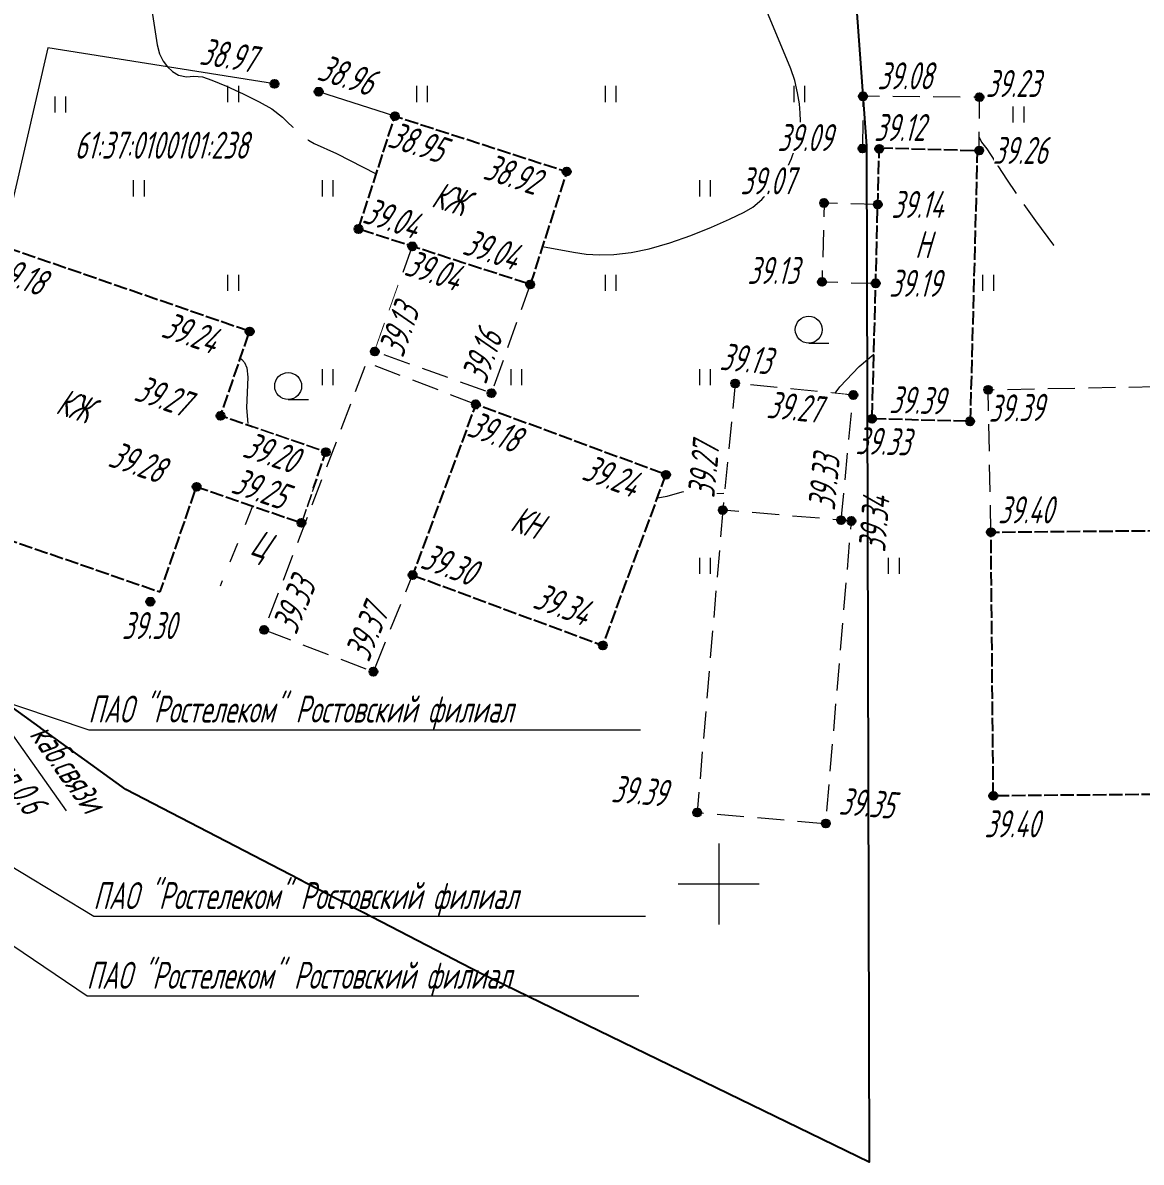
# Model space of a CAD drawing. Extents: x 2208637 to 2213412, y 575334 to 577367.
# Drawn here: x 2211124.19 to 2211165.67, y 576389.68 to 576431.94 of the extents above; entities that cross this region are included whole.
import ezdxf
from ezdxf.enums import TextEntityAlignment as Align

# ---------------------------------------------------------------- set-up
doc = ezdxf.new("R2010")
doc.units = 0
doc.header["$LTSCALE"] = 0.5
for name, pattern in [('2000_13', [1, 1, 0]), ('2000_14', [1, 1, 0]), ('2000_16', [1, 1, 0]), ('2000_189_2', [3, 1.5, -1.5]), ('2000_49_1_2', [3, 2, -1]), ('500_329_3', [6, 5, -1])]:
    doc.linetypes.add(name, pattern=pattern)
doc.layers.get('0').update_dxf_attribs({"lineweight": 25})
for name, color, linetype, lineweight in [('ИИ_ГОРИЗОНТАЛИ_ОСН', 32, 'Continuous', 15), ('ИИ_ГРАНИЦЫ_ЗЕМЛЕПОЛЬЗОВАТЕЛЕЙ', 7, 'Continuous', 25), ('ИИ_ДОРОГИ_АД', 7, 'Continuous', 25), ('ИИ_КАБЕЛЯ_СВЯЗИ', 212, 'Continuous', 25), ('ИИ_КООРДИНАТНАЯ_СЕТКА', 3, 'Continuous', 25), ('ИИ_ОГРАДЫ', 7, 'Continuous', 25), ('ИИ_ОТМЕТКИ', 7, 'Continuous', 25), ('ИИ_СООРУЖЕНИЯ', 7, 'Continuous', 25), ('ИИ_УГОДЬЯ', 7, 'Continuous', 25)]:
    doc.layers.add(name, color=color, linetype=linetype, lineweight=lineweight)
doc.styles.add('BM431', font='', dxfattribs={"height": 1})
doc.styles.add('D431', font='', dxfattribs={"height": 1})
doc.styles.add('GOST 2.304', font='cs_gost2304.shx', dxfattribs={"width": 0.8, "oblique": 15})
doc.styles.get('BM431').set_extended_font_data('bm431', italic=True)
doc.styles.get('D431').set_extended_font_data('D431', italic=True)
doc.linetypes.add('2000_475_1', pattern='A,3,[1,Topography.shx,S=0.5,R=90,X=0,Y=0],0', length=3)
doc.linetypes.add('2000_485_1', pattern='A,34.5,[1,Topography.shx,S=1.5,R=120,X=0.5,Y=-0.87],-0.01,[1,Topography.shx,S=1.5,R=0,X=-0.25,Y=0.43],0,[3,Topography.shx,S=1,R=0,X=0.5,Y=0],-0.01,[1,Topography.shx,S=1.5,R=60,X=0.5,Y=-0.87],-1,34.5', length=70.02)
doc.linetypes.add('500_132_1', pattern='A,4,[3,Topography.shx,S=2.5,R=0,X=0,Y=0],4,-2', length=10)

# ---------------------------------------------------------------- blocks, each defined once
blk = doc.blocks.new('500_12')
at = {"color": 0, "linetype": 'Continuous', "lineweight": -2, "flags": 128}
for points in [[(0, 3), (0, -3)], [(-3, 0), (3, 0)]]:
    blk.add_lwpolyline(points, dxfattribs=at)
at = {"color": 7, "linetype": 'Continuous', "lineweight": -2, "style": 'D431'}
blk.add_attdef('Вертикальная_подпись', (-0.5, 0.5), '', height=2, rotation=90, dxfattribs=at)
blk.add_attdef('Горизонтальная_подпись', (0.5, 0.5), '', height=2, dxfattribs=at)
blk = doc.blocks.new('500_401')
at = {"color": 0, "linetype": 'Continuous', "lineweight": -2}
for points in [[(-0.4, 0), (-0.4, 1.2)], [(0.4, 0), (0.4, 1.2)]]:
    blk.add_lwpolyline(points, dxfattribs=at)
blk = doc.blocks.new('500_379')
at = {"color": 0, "linetype": 'Continuous', "lineweight": -2}
blk.add_lwpolyline([(0, -1), (1.5, -1)], dxfattribs=at)
blk.add_circle((0, 0), 1, dxfattribs=at)
blk = doc.blocks.new('500_330_1')
at = {"linetype": 'Continuous', "lineweight": -2}
h = blk.add_hatch(color=0, dxfattribs=at)
h.dxf.hatch_style = 1
edge = h.paths.add_edge_path()
edge.add_arc((0, 0), 0.3, 0, 360)
at = {"color": 0, "linetype": 'Continuous', "lineweight": -2}
blk.add_circle((0, 0), 0.3, dxfattribs=at)
at = {"color": 0, "linetype": 'Continuous', "lineweight": -2, "style": 'GOST 2.304', "flags": 1}
for tag, p in [('Номер', (-1, -1)), ('Номер_рабочей_станции', (-1, -3.5))]:
    blk.add_attdef(tag, text='', height=2, dxfattribs=at).set_placement(p, align=Align.RIGHT)
at = {"color": 0, "linetype": 'Continuous', "lineweight": -2, "style": 'GOST 2.304'}
blk.add_attdef('Высота', (1, -1), '', height=2, dxfattribs=at)
at = {"color": 0, "linetype": 'Continuous', "lineweight": -2, "style": 'GOST 2.304', "flags": 1}
blk.add_attdef('Код', (0, -3.5), '', height=2, dxfattribs=at)
blk = doc.blocks.new('PEA252CF2BDFD40B2B235E65ED4A73D')
at = {"color": 0, "linetype": '2000_485_1', "lineweight": -2, "flags": 128}
blk.add_lwpolyline([(2211115.48, 576461.8), (2211152.78, 576464.61), (2211155.48, 576427.38), (2211155.58, 576389.68), (2211141.2, 576396.67), (2211128.01, 576403.51), (2211121.78, 576408), (2211117.75, 576412.62), (2211115.55, 576416.95), (2211114.94, 576423.12), (2211115.06, 576430), (2211115.74, 576437.89)], close=True, dxfattribs=at)
at = {"color": 0, "lineweight": -2, "flags": 1}
for tag in ['Адрес (местоположение) участка', 'Дата постановки на учет', 'Тип объекта', 'Статус записи о ЗУ по справочнику', 'Кадастровый номер, обозначение, учетный номер объекта', 'Кадастровый номер квартала', 'Вид разрешенного использования по классификатору', 'Площадь, кв.м', 'Категория земель', 'Вид использования по документу', 'Кадастровая стоимость']:
    blk.add_attdef(tag, (0, 0), '', height=0.2, dxfattribs=at)
blk = doc.blocks.new('*U64')
at = {"color": 0, "linetype": 'Continuous', "lineweight": -2, "style": 'BM431'}
for tag, p in [('Характеристика', (3, 1.5)), ('Глубина', (3, -3.5))]:
    blk.add_attdef(tag, p, '', height=2, dxfattribs=at)
at = {"color": 7, "linetype": 'Continuous', "lineweight": -2, "true_color": 0xffffff}
blk.add_wipeout([(0, 1.1), (0, -1.1), (1.6, -1.1), (1.6, 1.1)], dxfattribs=at)
at = {"color": 0, "linetype": 'Continuous', "lineweight": -2, "style": 'BM431'}
blk.add_attdef('Индекс_назначения', text='', height=2, dxfattribs=at).set_placement((0, 0), align=Align.MIDDLE_LEFT)

msp = doc.modelspace()

# ---------------------------------------------------------------- linework, layer by layer
at = {"layer": 'ИИ_ГОРИЗОНТАЛИ_ОСН', "elevation": 39, "flags": 128}
for points in [[(2211143.467, 576423.651), (2211144.609, 576423.435), (2211145.09, 576423.364), (2211145.575, 576423.332), (2211146.114, 576423.346), (2211146.754, 576423.417), (2211147.424, 576423.557), (2211148.182, 576423.781), (2211148.97, 576424.059), (2211149.73, 576424.36), (2211150.406, 576424.656), (2211150.939, 576424.915), (2211151.271, 576425.106), (2211151.601, 576425.39), (2211151.855, 576425.693), (2211152.193, 576426.173), (2211152.454, 576426.465), (2211152.572, 576426.643), (2211152.7, 576426.91), (2211152.816, 576427.228), (2211152.982, 576427.822), (2211153.019, 576428.036), (2211153.033, 576428.305), (2211153.025, 576428.589), (2211152.992, 576428.936), (2211152.926, 576429.341), (2211152.82, 576429.799), (2211152.669, 576430.231), (2211151.024, 576434.231)], [(2211128.928, 576432.731), (2211129.175, 576431.13), (2211129.256, 576430.796), (2211129.401, 576430.521), (2211129.561, 576430.306), (2211129.748, 576430.137), (2211129.971, 576430.003), (2211130.263, 576429.937), (2211130.532, 576429.964), (2211130.854, 576429.94), (2211131.207, 576429.818), (2211131.745, 576429.594), (2211132.364, 576429.313), (2211132.961, 576429.016), (2211133.432, 576428.747), (2211133.827, 576428.448), (2211134.397, 576427.887), (2211134.702, 576427.643), (2211135.002, 576427.463), (2211135.83, 576427.092), (2211137.3, 576426.34)]]:
    msp.add_lwpolyline(points, dxfattribs=at)
at = {"layer": 'ИИ_ГОРИЗОНТАЛИ_ОСН', "color": 32, "linetype": '500_329_3', "lineweight": 20, "elevation": 39.25, "flags": 128}
for points in [[(2211159.665, 576427.705), (2211159.665, 576427.705), (2211159.747, 576427.519), (2211159.944, 576427.267), (2211160.674, 576426.141), (2211161.163, 576425.42), (2211161.748, 576424.593), (2211162.412, 576423.7), (2211162.424, 576423.684)], [(2211159.472, 576427.211), (2211159.472, 576427.212)], [(2211154.317, 576418.204), (2211154.317, 576418.204), (2211154.493, 576418.435), (2211155.205, 576419.195), (2211155.753, 576419.657)], [(2211132.259, 576419.491), (2211132.32, 576419.449), (2211132.416, 576419.345), (2211132.503, 576419.142), (2211132.539, 576418.794), (2211132.489, 576417.657), (2211132.544, 576417.013)], [(2211147.73, 576414.328), (2211148.09, 576414.391), (2211148.648, 576414.543), (2211148.993, 576414.59), (2211149.336, 576414.58), (2211149.877, 576414.488), (2211150.213, 576414.503)], [(2211134.562, 576413.502), (2211134.696, 576413.486)]]:
    msp.add_lwpolyline(points, dxfattribs=at)
at = {"layer": 'ИИ_ДОРОГИ_АД', "color": 7, "linetype": '2000_189_2', "lineweight": 20, "flags": 128}
msp.add_lwpolyline([(2211132.715, 576414.018), (2211131.505, 576411.045)], dxfattribs=at)
at = {"layer": 'ИИ_КАБЕЛЯ_СВЯЗИ', "linetype": '500_132_1', "lineweight": 20, "elevation": -0.759, "flags": 128}
msp.add_lwpolyline([(2211125.812, 576402.713), (2211105.833, 576430.983), (2211091.9, 576444.591), (2211073.714, 576459.524), (2211062.324, 576470.285), (2211049.564, 576484.255), (2211020.496, 576522.676), (2211012.186, 576534.466), (2211008.356, 576543.026), (2211002.78, 576566.844), (2210997.807, 576584.706), (2210995.318, 576591.766), (2211003.898, 576599.476), (2211009.398, 576605.256), (2211011.388, 576605.076)], dxfattribs=at)
at = {"layer": 'ИИ_КАБЕЛЯ_СВЯЗИ', "lineweight": 20, "flags": 128}
for points in [[(2211122.775, 576407.01), (2211126.634, 576405.722), (2211147.103, 576405.722)], [(2211121.427, 576402.076), (2211126.819, 576398.802), (2211147.288, 576398.802)], [(2211119.405, 576400.693), (2211126.572, 576395.846), (2211147.041, 576395.846)]]:
    msp.add_lwpolyline(points, dxfattribs=at)
at = {"layer": 'ИИ_ОГРАДЫ', "linetype": '2000_475_1', "lineweight": 20, "flags": 128}
for points in [[(2211133.525, 576429.677), (2211125.122, 576431.013), (2211123.43, 576423.66)], [(2211137.992, 576428.482), (2211135.165, 576429.387)]]:
    msp.add_lwpolyline(points, dxfattribs=at)
at = {"layer": 'ИИ_СООРУЖЕНИЯ', "color": 7, "linetype": '2000_49_1_2', "lineweight": 20, "flags": 128}
for points in [[(2211159.348, 576427.214), (2211159.663, 576427.209), (2211159.67, 576429.183), (2211155.35, 576429.216), (2211155.335, 576427.28), (2211155.955, 576427.27)], [(2211155.9, 576425.205), (2211153.909, 576425.258), (2211153.832, 576422.332), (2211155.823, 576422.28)], [(2211143.01, 576422.237), (2211141.571, 576418.205), (2211137.244, 576419.749), (2211138.637, 576423.65)], [(2211140.991, 576417.79), (2211136.938, 576419.342), (2211133.141, 576409.425), (2211137.194, 576407.874), (2211138.648, 576411.459)], [(2211154.539, 576413.496), (2211154.993, 576418.137), (2211150.611, 576418.567), (2211150.151, 576413.868)], [(2211160.097, 576413.052), (2211159.994, 576418.332), (2211174.173, 576418.609), (2211174.471, 576403.411), (2211172.851, 576403.379)]]:
    msp.add_lwpolyline(points, dxfattribs=at)
at = {"layer": 'ИИ_СООРУЖЕНИЯ', "linetype": '2000_13', "flags": 128}
for points in [[(2211136.64, 576424.295), (2211137.992, 576428.482), (2211144.363, 576426.424), (2211143.01, 576422.237), (2211138.637, 576423.65)], [(2211120.097, 576414.003), (2211129.289, 576410.831), (2211130.637, 576414.735), (2211134.525, 576413.393), (2211135.43, 576416.017), (2211131.525, 576417.365), (2211132.605, 576420.494), (2211123.43, 576423.66)], [(2211160.185, 576403.267), (2211160.097, 576413.052), (2211172.807, 576413.167), (2211172.894, 576403.381)]]:
    msp.add_lwpolyline(points, close=True, dxfattribs=at)
at = {"layer": 'ИИ_СООРУЖЕНИЯ', "linetype": '2000_16', "flags": 128}
msp.add_lwpolyline([(2211155.956, 576427.304), (2211159.591, 576427.208), (2211159.325, 576417.159), (2211155.69, 576417.255), (2211155.823, 576422.28), (2211155.9, 576425.205), (2211155.955, 576427.27)], close=True, dxfattribs=at)
at = {"layer": 'ИИ_СООРУЖЕНИЯ', "linetype": '2000_14', "flags": 128}
msp.add_lwpolyline([(2211138.648, 576411.459), (2211145.702, 576408.849), (2211148.045, 576415.18), (2211140.991, 576417.79)], close=True, dxfattribs=at)
at = {"layer": 'ИИ_СООРУЖЕНИЯ', "color": 7, "linetype": '2000_49_1_2', "lineweight": 20, "flags": 128}
msp.add_lwpolyline([(2211150.151, 576413.868), (2211149.201, 576402.649), (2211153.973, 576402.245), (2211154.924, 576413.463), (2211154.539, 576413.496)], close=True, dxfattribs=at)

# ---------------------------------------------------------------- block references
at = {"layer": 'ИИ_КООРДИНАТНАЯ_СЕТКА', "color": 3, "lineweight": 20, "xscale": 0.5, "yscale": 0.5, "zscale": 0.5}
msp.add_blockref('500_12', (2211150, 576400), dxfattribs=at)
at = {"layer": 'ИИ_УГОДЬЯ', "lineweight": 20, "xscale": 0.5, "yscale": 0.5, "zscale": 0.5}
for name, p in [('500_401', (2211132, 576429)), ('500_401', (2211139, 576429)), ('500_401', (2211146, 576429)), ('500_401', (2211153, 576429)), ('500_401', (2211125.591, 576428.611)), ('500_401', (2211161.123, 576428.242)), ('500_401', (2211128.5, 576425.5)), ('500_401', (2211135.5, 576425.5)), ('500_401', (2211149.5, 576425.5)), ('500_401', (2211132, 576422)), ('500_401', (2211146, 576422)), ('500_401', (2211160, 576422)), ('500_379', (2211153.34, 576420.56)), ('500_379', (2211134.032, 576418.467)), ('500_401', (2211135.5, 576418.5)), ('500_401', (2211142.5, 576418.5)), ('500_401', (2211149.5, 576418.5)), ('500_401', (2211149.5, 576411.5)), ('500_401', (2211156.5, 576411.5))]:
    msp.add_blockref(name, p, dxfattribs=at)

# ---------------------------------------------------------------- wipeouts: each hides what was drawn before it
at = {"lineweight": 0}
for points in [[(2211159.953, 576429.122), (2211162.761, 576429.122), (2211162.761, 576430.339), (2211159.953, 576430.339)], [(2211127.915, 576409.016), (2211130.723, 576409.016), (2211130.723, 576410.156), (2211127.915, 576410.156)], [(2211146.037, 576402.967), (2211148.835, 576402.73), (2211148.932, 576403.866), (2211146.134, 576404.103)], [(2211159.904, 576401.661), (2211162.771, 576401.661), (2211162.771, 576402.801), (2211159.904, 576402.801)]]:
    msp.add_wipeout(points, dxfattribs=at).dxf.layer = 'ИИ_ОТМЕТКИ'

# ---------------------------------------------------------------- next in the draw order: block references
at = {"layer": 'ИИ_ОТМЕТКИ'}
ref = msp.add_blockref('500_330_1', (2211159.67, 576429.183, 39.23), dxfattribs=dict(at, xscale=0.5, yscale=0.5, zscale=0.5))
ref.add_attrib('Высота', '39.23', (2211159.903, 576429.192), dxfattribs={"layer": '0', "color": 0, "linetype": 'Continuous', "lineweight": -2, "height": 1, "style": 'GOST 2.304', "oblique": 15, "width": 0.8})
ref = msp.add_blockref('500_330_1', (2211128.92, 576410.47, 39.3), dxfattribs=dict(at, xscale=0.5, yscale=0.5, zscale=0.5))
ref.add_attrib('Высота', '39.30', (2211127.865, 576409.086), dxfattribs={"layer": '0', "color": 0, "linetype": 'Continuous', "lineweight": -2, "height": 1, "style": 'GOST 2.304', "oblique": 15, "width": 0.8})
ref = msp.add_blockref('500_330_1', (2211149.201, 576402.649, 39.395), dxfattribs=dict(at, xscale=0.5, yscale=0.5, zscale=0.5, rotation=355.1584871221031))
ref.add_attrib('Высота', '39.39', (2211145.993, 576403.041), dxfattribs={"layer": '0', "color": 0, "linetype": 'Continuous', "lineweight": -2, "height": 1, "rotation": 355.1585, "style": 'GOST 2.304', "oblique": 15, "width": 0.8})
ref = msp.add_blockref('500_330_1', (2211160.185, 576403.267, 39.405), dxfattribs=dict(at, xscale=0.5, yscale=0.5, zscale=0.5))
ref.add_attrib('Высота', '39.40', (2211159.854, 576401.731), dxfattribs={"layer": '0', "color": 0, "linetype": 'Continuous', "lineweight": -2, "height": 1, "style": 'GOST 2.304', "oblique": 15, "width": 0.8})

# ---------------------------------------------------------------- next in the draw order: wipeouts: each hides what was drawn before it
at = {"lineweight": 0}
for points, layer in [([(2211126.163, 576426.832), (2211134.751, 576426.832), (2211134.751, 576428.049), (2211126.163, 576428.049)], 'ИИ_ГРАНИЦЫ_ЗЕМЛЕПОЛЬЗОВАТЕЛЕЙ'), ([(2211132.601, 576412.159), (2211133.403, 576411.883), (2211133.775, 576412.96), (2211132.973, 576413.237)], 'ИИ_ДОРОГИ_АД'), ([(2211126.669, 576405.917), (2211146.997, 576405.917), (2211146.997, 576407.083), (2211126.669, 576407.083)], 'ИИ_КАБЕЛЯ_СВЯЗИ'), ([(2211126.854, 576398.997), (2211147.182, 576398.997), (2211147.182, 576400.163), (2211126.854, 576400.163)], 'ИИ_КАБЕЛЯ_СВЯЗИ'), ([(2211126.608, 576396.041), (2211146.935, 576396.041), (2211146.935, 576397.207), (2211126.608, 576397.207)], 'ИИ_КАБЕЛЯ_СВЯЗИ'), ([(2211130.749, 576430.33), (2211133.542, 576429.886), (2211133.721, 576431.012), (2211130.928, 576431.456)], 'ИИ_ОТМЕТКИ'), ([(2211135.089, 576429.766), (2211137.687, 576428.935), (2211138.052, 576430.075), (2211135.454, 576430.907)], 'ИИ_ОТМЕТКИ'), ([(2211155.937, 576429.407), (2211158.745, 576429.407), (2211158.745, 576430.547), (2211155.937, 576430.547)], 'ИИ_ОТМЕТКИ'), ([(2211155.814, 576427.49), (2211158.466, 576427.49), (2211158.466, 576428.707), (2211155.814, 576428.707)], 'ИИ_ОТМЕТКИ'), ([(2211137.704, 576427.277), (2211140.376, 576426.414), (2211140.726, 576427.499), (2211138.054, 576428.362)], 'ИИ_ОТМЕТКИ'), ([(2211152.228, 576427.116), (2211155.036, 576427.116), (2211155.036, 576428.256), (2211152.228, 576428.256)], 'ИИ_ОТМЕТКИ'), ([(2211160.213, 576426.639), (2211162.941, 576426.639), (2211162.941, 576427.857), (2211160.213, 576427.857)], 'ИИ_ОТМЕТКИ'), ([(2211150.855, 576425.512), (2211153.683, 576425.512), (2211153.683, 576426.652), (2211150.855, 576426.652)], 'ИИ_ОТМЕТКИ'), ([(2211156.45, 576424.635), (2211158.937, 576424.635), (2211158.937, 576425.775), (2211156.45, 576425.775)], 'ИИ_ОТМЕТКИ'), ([(2211123.028, 576422.341), (2211125.512, 576421.483), (2211125.884, 576422.561), (2211123.4, 576423.418)], 'ИИ_ОТМЕТКИ'), ([(2211151.117, 576422.187), (2211153.745, 576422.187), (2211153.745, 576423.327), (2211151.117, 576423.327)], 'ИИ_ОТМЕТКИ'), ([(2211156.373, 576421.71), (2211159.001, 576421.71), (2211159.001, 576422.85), (2211156.373, 576422.85)], 'ИИ_ОТМЕТКИ'), ([(2211138.37, 576419.512), (2211139.254, 576421.987), (2211138.18, 576422.37), (2211137.297, 576419.895)], 'ИИ_ОТМЕТКИ'), ([(2211129.308, 576420.226), (2211131.829, 576419.356), (2211132.227, 576420.507), (2211129.706, 576421.377)], 'ИИ_ОТМЕТКИ'), ([(2211141.447, 576418.524), (2211142.304, 576420.924), (2211141.175, 576421.327), (2211140.319, 576418.927)], 'ИИ_ОТМЕТКИ'), ([(2211150.06, 576419.001), (2211152.675, 576418.745), (2211152.786, 576419.879), (2211150.171, 576420.135)], 'ИИ_ОТМЕТКИ'), ([(2211128.297, 576417.876), (2211130.97, 576416.954), (2211131.368, 576418.104), (2211128.694, 576419.027)], 'ИИ_ОТМЕТКИ'), ([(2211156.369, 576417.398), (2211159.176, 576417.324), (2211159.207, 576418.463), (2211156.4, 576418.538)], 'ИИ_ОТМЕТКИ'), ([(2211160.069, 576417.073), (2211162.876, 576417.128), (2211162.854, 576418.268), (2211160.046, 576418.213)], 'ИИ_ОТМЕТКИ'), ([(2211140.638, 576416.558), (2211143.102, 576415.646), (2211143.498, 576416.716), (2211141.033, 576417.628)], 'ИИ_ОТМЕТКИ'), ([(2211149.911, 576414.34), (2211150.187, 576417.154), (2211148.975, 576417.273), (2211148.7, 576414.459)], 'ИИ_ОТМЕТКИ'), ([(2211155.116, 576415.873), (2211157.923, 576415.798), (2211157.953, 576416.938), (2211155.146, 576417.012)], 'ИИ_ОТМЕТКИ'), ([(2211154.38, 576413.87), (2211154.653, 576416.665), (2211153.519, 576416.776), (2211153.245, 576413.981)], 'ИИ_ОТМЕТКИ'), ([(2211127.335, 576415.429), (2211129.989, 576414.512), (2211130.386, 576415.663), (2211127.732, 576416.579)], 'ИИ_ОТМЕТКИ'), ([(2211144.898, 576414.94), (2211147.4, 576414.015), (2211147.822, 576415.157), (2211145.321, 576416.082)], 'ИИ_ОТМЕТКИ'), ([(2211131.897, 576414.446), (2211134.551, 576413.53), (2211134.948, 576414.681), (2211132.294, 576415.597)], 'ИИ_ОТМЕТКИ'), ([(2211156.247, 576412.33), (2211156.472, 576414.987), (2211155.336, 576415.084), (2211155.111, 576412.426)], 'ИИ_ОТМЕТКИ'), ([(2211160.412, 576413.308), (2211163.28, 576413.308), (2211163.28, 576414.448), (2211160.412, 576414.448)], 'ИИ_ОТМЕТКИ'), ([(2211138.917, 576411.654), (2211141.55, 576410.68), (2211141.946, 576411.749), (2211139.313, 576412.723)], 'ИИ_ОТМЕТКИ'), ([(2211137.105, 576408.214), (2211138.168, 576410.834), (2211137.112, 576411.263), (2211136.049, 576408.642)], 'ИИ_ОТМЕТКИ'), ([(2211143.081, 576410.179), (2211145.583, 576409.253), (2211145.978, 576410.323), (2211143.477, 576411.248)], 'ИИ_ОТМЕТКИ'), ([(2211121.928, 576408.227), (2211124.676, 576408.227), (2211124.676, 576409.425), (2211121.928, 576409.425)], 'ИИ_ОТМЕТКИ'), ([(2211154.48, 576402.509), (2211157.278, 576402.272), (2211157.374, 576403.408), (2211154.576, 576403.645)], 'ИИ_ОТМЕТКИ'), ([(2211139.329, 576425.054), (2211140.935, 576424.535), (2211141.285, 576425.62), (2211139.679, 576426.139)], 'ИИ_СООРУЖЕНИЯ'), ([(2211157.326, 576423.154), (2211158.173, 576423.132), (2211158.203, 576424.271), (2211157.356, 576424.294)], 'ИИ_СООРУЖЕНИЯ'), ([(2211125.399, 576417.39), (2211126.994, 576416.839), (2211127.366, 576417.917), (2211125.771, 576418.467)], 'ИИ_СООРУЖЕНИЯ'), ([(2211142.249, 576413.051), (2211143.682, 576412.521), (2211144.077, 576413.59), (2211142.644, 576414.12)], 'ИИ_СООРУЖЕНИЯ'), ([(2211165.655, 576407.483), (2211167.343, 576407.498), (2211167.332, 576408.638), (2211165.645, 576408.623)], 'ИИ_СООРУЖЕНИЯ')]:
    msp.add_wipeout(points, dxfattribs=at).dxf.layer = layer

# ---------------------------------------------------------------- next in the draw order: block references
at = {"layer": 'ИИ_ОТМЕТКИ'}
ref = msp.add_blockref('500_330_1', (2211133.525, 576429.677, 38.973), dxfattribs=dict(at, xscale=0.5, yscale=0.5, zscale=0.5, rotation=350.9629701134791))
ref.add_attrib('Высота', '38.97', (2211130.71, 576430.407), dxfattribs={"layer": '0', "color": 0, "linetype": 'Continuous', "lineweight": -2, "height": 1, "rotation": 350.963, "style": 'GOST 2.304', "oblique": 15, "width": 0.8})
ref = msp.add_blockref('500_330_1', (2211135.165, 576429.387, 38.963), dxfattribs=dict(at, xscale=0.4999999999999999, yscale=0.4999999999999999, zscale=0.4999999999999999, rotation=342.2570983090786))
ref.add_attrib('Высота', '38.96', (2211135.063, 576429.848), dxfattribs={"layer": '0', "color": 0, "linetype": 'Continuous', "lineweight": -2, "height": 1, "rotation": 342.2571, "style": 'GOST 2.304', "oblique": 15, "width": 0.8})
ref = msp.add_blockref('500_330_1', (2211155.35, 576429.216, 39.083), dxfattribs=dict(at, xscale=0.5, yscale=0.5, zscale=0.5))
ref.add_attrib('Высота', '39.08', (2211155.887, 576429.477), dxfattribs={"layer": '0', "color": 0, "linetype": 'Continuous', "lineweight": -2, "height": 1, "style": 'GOST 2.304', "oblique": 15, "width": 0.8})
ref = msp.add_blockref('500_330_1', (2211137.992, 576428.482, 38.953), dxfattribs=dict(at, xscale=0.4999999999999998, yscale=0.4999999999999998, zscale=0.4999999999999998, rotation=342.0963098624707))
ref.add_attrib('Высота', '38.95', (2211137.678, 576427.359), dxfattribs={"layer": '0', "color": 0, "linetype": 'Continuous', "lineweight": -2, "height": 1, "rotation": 342.0963, "style": 'GOST 2.304', "oblique": 15, "width": 0.8})
ref = msp.add_blockref('500_330_1', (2211155.955, 576427.27, 39.118), dxfattribs=dict(at, xscale=0.5, yscale=0.5, zscale=0.5))
ref.add_attrib('Высота', '39.12', (2211155.764, 576427.56), dxfattribs={"layer": '0', "color": 0, "linetype": 'Continuous', "lineweight": -2, "height": 1, "style": 'GOST 2.304', "oblique": 15, "width": 0.8})
ref = msp.add_blockref('500_330_1', (2211155.335, 576427.28, 39.094), dxfattribs=dict(at, xscale=0.5, yscale=0.5, zscale=0.5))
ref.add_attrib('Высота', '39.09', (2211152.178, 576427.186), dxfattribs={"layer": '0', "color": 0, "linetype": 'Continuous', "lineweight": -2, "height": 1, "style": 'GOST 2.304', "oblique": 15, "width": 0.8})
ref = msp.add_blockref('500_330_1', (2211159.663, 576427.209, 39.257), dxfattribs=dict(at, xscale=0.5, yscale=0.5, zscale=0.5))
ref.add_attrib('Высота', '39.26', (2211160.163, 576426.709, -26.171), dxfattribs={"layer": '0', "color": 0, "linetype": 'Continuous', "lineweight": -2, "height": 1, "style": 'GOST 2.304', "oblique": 15, "width": 0.8})
ref = msp.add_blockref('500_330_1', (2211153.909, 576425.258, 39.069), dxfattribs=dict(at, xscale=0.5, yscale=0.5, zscale=0.5))
ref.add_attrib('Высота', '39.07', (2211150.805, 576425.582), dxfattribs={"layer": '0', "color": 0, "linetype": 'Continuous', "lineweight": -2, "height": 1, "style": 'GOST 2.304', "oblique": 15, "width": 0.8})
ref = msp.add_blockref('500_330_1', (2211155.9, 576425.205, 39.144), dxfattribs=dict(at, xscale=0.5, yscale=0.5, zscale=0.5))
ref.add_attrib('Высота', '39.14', (2211156.4, 576424.705, -26.096), dxfattribs={"layer": '0', "color": 0, "linetype": 'Continuous', "lineweight": -2, "height": 1, "style": 'GOST 2.304', "oblique": 15, "width": 0.8})
ref = msp.add_blockref('500_330_1', (2211123.43, 576423.66, 39.177), dxfattribs=dict(at, xscale=0.5, yscale=0.5, zscale=0.5, rotation=340.9581735398939))
ref.add_attrib('Высота', '39.18', (2211123.003, 576422.423), dxfattribs={"layer": '0', "color": 0, "linetype": 'Continuous', "lineweight": -2, "height": 1, "rotation": 340.9582, "style": 'GOST 2.304', "oblique": 15, "width": 0.8})
ref = msp.add_blockref('500_330_1', (2211153.832, 576422.332, 39.134), dxfattribs=dict(at, xscale=0.5, yscale=0.5, zscale=0.5))
ref.add_attrib('Высота', '39.13', (2211151.067, 576422.257), dxfattribs={"layer": '0', "color": 0, "linetype": 'Continuous', "lineweight": -2, "height": 1, "style": 'GOST 2.304', "oblique": 15, "width": 0.8})
ref = msp.add_blockref('500_330_1', (2211155.823, 576422.28, 39.189), dxfattribs=dict(at, xscale=0.5, yscale=0.5, zscale=0.5))
ref.add_attrib('Высота', '39.19', (2211156.323, 576421.78, -26.126), dxfattribs={"layer": '0', "color": 0, "linetype": 'Continuous', "lineweight": -2, "height": 1, "style": 'GOST 2.304', "oblique": 15, "width": 0.8})
ref = msp.add_blockref('500_330_1', (2211132.605, 576420.494, 39.242), dxfattribs=dict(at, xscale=0.5, yscale=0.5, zscale=0.5, rotation=340.9581735398939))
ref.add_attrib('Высота', '39.24', (2211129.284, 576420.309), dxfattribs={"layer": '0', "color": 0, "linetype": 'Continuous', "lineweight": -2, "height": 1, "rotation": 340.9582, "style": 'GOST 2.304', "oblique": 15, "width": 0.8})
ref = msp.add_blockref('500_330_1', (2211141.571, 576418.205, 39.164), dxfattribs=dict(at, xscale=0.5, yscale=0.5, zscale=0.5, rotation=70.35920446570987))
ref.add_attrib('Высота', '39.16', (2211141.364, 576418.501), dxfattribs={"layer": '0', "color": 0, "linetype": 'Continuous', "lineweight": -2, "height": 1, "rotation": 70.3592, "style": 'GOST 2.304', "oblique": 15, "width": 0.8})
ref = msp.add_blockref('500_330_1', (2211131.525, 576417.365, 39.266), dxfattribs=dict(at, xscale=0.5, yscale=0.5, zscale=0.5, rotation=340.9581735398939))
ref.add_attrib('Высота', '39.27', (2211128.273, 576417.959), dxfattribs={"layer": '0', "color": 0, "linetype": 'Continuous', "lineweight": -2, "height": 1, "rotation": 340.9582, "style": 'GOST 2.304', "oblique": 15, "width": 0.8})
ref = msp.add_blockref('500_330_1', (2211159.325, 576417.159, 39.387), dxfattribs=dict(at, xscale=0.5, yscale=0.5, zscale=0.5, rotation=358.4842381598414))
ref.add_attrib('Высота', '39.39', (2211156.321, 576417.469), dxfattribs={"layer": '0', "color": 0, "linetype": 'Continuous', "lineweight": -2, "height": 1, "rotation": 358.4842, "style": 'GOST 2.304', "oblique": 15, "width": 0.8})
ref = msp.add_blockref('500_330_1', (2211159.994, 576418.332, 39.393), dxfattribs=dict(at, xscale=0.4999999999999998, yscale=0.4999999999999998, zscale=0.4999999999999998, rotation=1.121652067024587))
ref.add_attrib('Высота', '39.39', (2211160.017, 576417.142), dxfattribs={"layer": '0', "color": 0, "linetype": 'Continuous', "lineweight": -2, "height": 1, "rotation": 1.1217, "style": 'GOST 2.304', "oblique": 15, "width": 0.8})
ref = msp.add_blockref('500_330_1', (2211140.991, 576417.79, 39.177), dxfattribs=dict(at, xscale=0.5, yscale=0.5, zscale=0.5, rotation=339.695257311976))
ref.add_attrib('Высота', '39.18', (2211140.615, 576416.641), dxfattribs={"layer": '0', "color": 0, "linetype": 'Continuous', "lineweight": -2, "height": 1, "rotation": 339.6953, "style": 'GOST 2.304', "oblique": 15, "width": 0.8})
ref = msp.add_blockref('500_330_1', (2211155.69, 576417.255, 39.333), dxfattribs=dict(at, xscale=0.5, yscale=0.5, zscale=0.5, rotation=358.4842381598414))
ref.add_attrib('Высота', '39.33', (2211155.068, 576415.944), dxfattribs={"layer": '0', "color": 0, "linetype": 'Continuous', "lineweight": -2, "height": 1, "rotation": 358.4842, "style": 'GOST 2.304', "oblique": 15, "width": 0.8})
ref = msp.add_blockref('500_330_1', (2211150.151, 576413.868, 39.268), dxfattribs=dict(at, xscale=0.4999999999999999, yscale=0.4999999999999999, zscale=0.4999999999999999, rotation=84.40723325115285))
ref.add_attrib('Высота', '39.27', (2211149.837, 576414.297), dxfattribs={"layer": '0', "color": 0, "linetype": 'Continuous', "lineweight": -2, "height": 1, "rotation": 84.4072, "style": 'GOST 2.304', "oblique": 15, "width": 0.8})
ref = msp.add_blockref('500_330_1', (2211130.637, 576414.735, 39.278), dxfattribs=dict(at, xscale=0.5, yscale=0.5, zscale=0.5, rotation=340.9581735398939))
ref.add_attrib('Высота', '39.28', (2211127.31, 576415.511), dxfattribs={"layer": '0', "color": 0, "linetype": 'Continuous', "lineweight": -2, "height": 1, "rotation": 340.9582, "style": 'GOST 2.304', "oblique": 15, "width": 0.8})
ref = msp.add_blockref('500_330_1', (2211148.045, 576415.18, 39.235), dxfattribs=dict(at, xscale=0.5, yscale=0.5, zscale=0.5, rotation=339.695257311976))
ref.add_attrib('Высота', '39.24', (2211144.876, 576415.023), dxfattribs={"layer": '0', "color": 0, "linetype": 'Continuous', "lineweight": -2, "height": 1, "rotation": 339.6953, "style": 'GOST 2.304', "oblique": 15, "width": 0.8})
ref = msp.add_blockref('500_330_1', (2211154.539, 576413.496, 39.33), dxfattribs=dict(at, xscale=0.5, yscale=0.5, zscale=0.5, rotation=84.40723324412662))
ref.add_attrib('Высота', '39.33', (2211154.305, 576413.827), dxfattribs={"layer": '0', "color": 0, "linetype": 'Continuous', "lineweight": -2, "height": 1, "rotation": 84.4072, "style": 'GOST 2.304', "oblique": 15, "width": 0.8})
ref = msp.add_blockref('500_330_1', (2211154.924, 576413.463, 39.335), dxfattribs=dict(at, xscale=0.5, yscale=0.5, zscale=0.5, rotation=85.15848712289208))
ref.add_attrib('Высота', '39.34', (2211156.173, 576412.286), dxfattribs={"layer": '0', "color": 0, "linetype": 'Continuous', "lineweight": -2, "height": 1, "rotation": 85.1585, "style": 'GOST 2.304', "oblique": 15, "width": 0.8})
ref = msp.add_blockref('500_330_1', (2211160.097, 576413.052, 39.397), dxfattribs=dict(at, xscale=0.5, yscale=0.5, zscale=0.5))
ref.add_attrib('Высота', '39.40', (2211160.362, 576413.378, -26.265), dxfattribs={"layer": '0', "color": 0, "linetype": 'Continuous', "lineweight": -2, "height": 1, "style": 'GOST 2.304', "oblique": 15, "width": 0.8})
ref = msp.add_blockref('500_330_1', (2211138.648, 576411.459, 39.296), dxfattribs=dict(at, xscale=0.5, yscale=0.5, zscale=0.5, rotation=339.695257311976))
ref.add_attrib('Высота', '39.30', (2211138.894, 576411.737), dxfattribs={"layer": '0', "color": 0, "linetype": 'Continuous', "lineweight": -2, "height": 1, "rotation": 339.6953, "style": 'GOST 2.304', "oblique": 15, "width": 0.8})
ref = msp.add_blockref('500_330_1', (2211145.702, 576408.849, 39.345), dxfattribs=dict(at, xscale=0.5, yscale=0.5, zscale=0.5, rotation=339.695257311976))
ref.add_attrib('Высота', '39.34', (2211143.059, 576410.262), dxfattribs={"layer": '0', "color": 0, "linetype": 'Continuous', "lineweight": -2, "height": 1, "rotation": 339.6953, "style": 'GOST 2.304', "oblique": 15, "width": 0.8})
ref = msp.add_blockref('500_330_1', (2211137.194, 576407.874, 39.369), dxfattribs=dict(at, xscale=0.4999999999999999, yscale=0.4999999999999999, zscale=0.4999999999999999, rotation=67.91583973785829))
ref.add_attrib('Высота', '39.37', (2211137.021, 576408.194), dxfattribs={"layer": '0', "color": 0, "linetype": 'Continuous', "lineweight": -2, "height": 1, "rotation": 67.9158, "style": 'GOST 2.304', "oblique": 15, "width": 0.8})
ref = msp.add_blockref('500_330_1', (2211153.973, 576402.245, 39.352), dxfattribs=dict(at, xscale=0.5, yscale=0.5, zscale=0.5, rotation=355.1584871221031))
ref.add_attrib('Высота', '39.35', (2211154.436, 576402.583), dxfattribs={"layer": '0', "color": 0, "linetype": 'Continuous', "lineweight": -2, "height": 1, "rotation": 355.1585, "style": 'GOST 2.304', "oblique": 15, "width": 0.8})

# ---------------------------------------------------------------- next in the draw order: texts
at = {"layer": 'ИИ_КАБЕЛЯ_СВЯЗИ', "lineweight": 20, "ltscale": 2, "style": 'GOST 2.304', "oblique": 15, "width": 0.8}
for p in [(2211126.804, 576399.067), (2211126.558, 576396.111)]:
    msp.add_text('ПАО "Ростелеком" Ростовский филиал', height=1, dxfattribs=at).set_placement(p)
at = {"layer": 'ИИ_СООРУЖЕНИЯ', "ltscale": 0.5, "style": 'GOST 2.304', "oblique": 15, "width": 0.8}
for s, rotation, p in [('Н', 358.4842, (2211157.278, 576423.225)), ('КЖ', 340.9582, (2211125.374, 576417.472, -88.25)), ('КН', 339.6953, (2211142.226, 576413.134))]:
    msp.add_text(s, height=1, rotation=rotation, dxfattribs=at).set_placement(p)

# ---------------------------------------------------------------- next in the draw order: wipeouts: each hides what was drawn before it
at = {"lineweight": 0}
for points, layer in [([(2211124.386, 576405.452), (2211127.288, 576401.347), (2211128.24, 576402.019), (2211125.339, 576406.125)], 'ИИ_КАБЕЛЯ_СВЯЗИ'), ([(2211141.244, 576426.088), (2211143.938, 576425.217), (2211144.312, 576426.376), (2211141.618, 576427.246)], 'ИИ_ОТМЕТКИ'), ([(2211136.776, 576424.459), (2211139.314, 576423.639), (2211139.665, 576424.724), (2211137.127, 576425.543)], 'ИИ_ОТМЕТКИ'), ([(2211151.798, 576417.216), (2211154.612, 576416.94), (2211154.731, 576418.152), (2211151.916, 576418.428)], 'ИИ_ОТМЕТКИ'), ([(2211132.321, 576415.779), (2211134.976, 576414.863), (2211135.373, 576416.014), (2211132.719, 576416.93)], 'ИИ_ОТМЕТКИ'), ([(2211134.412, 576409.232), (2211135.468, 576411.834), (2211134.412, 576412.263), (2211133.356, 576409.661)], 'ИИ_ОТМЕТКИ')]:
    msp.add_wipeout(points, dxfattribs=at).dxf.layer = layer

# ---------------------------------------------------------------- next in the draw order: block references
at = {"layer": 'ИИ_ОТМЕТКИ'}
ref = msp.add_blockref('500_330_1', (2211144.363, 576426.424, 38.917), dxfattribs=dict(at, xscale=0.4999999999999998, yscale=0.4999999999999998, zscale=0.4999999999999998, rotation=342.0963098624707))
ref.add_attrib('Высота', '38.92', (2211141.218, 576426.17), dxfattribs={"layer": '0', "color": 0, "linetype": 'Continuous', "lineweight": -2, "height": 1, "rotation": 342.0963, "style": 'GOST 2.304', "oblique": 15, "width": 0.8})
ref = msp.add_blockref('500_330_1', (2211136.64, 576424.295, 39.045), dxfattribs=dict(at, xscale=0.4999999999999998, yscale=0.4999999999999998, zscale=0.4999999999999998, rotation=342.0963098624707))
ref.add_attrib('Высота', '39.04', (2211136.75, 576424.541), dxfattribs={"layer": '0', "color": 0, "linetype": 'Continuous', "lineweight": -2, "height": 1, "rotation": 342.0963, "style": 'GOST 2.304', "oblique": 15, "width": 0.8})
ref = msp.add_blockref('500_330_1', (2211150.611, 576418.567, 39.135), dxfattribs=dict(at, xscale=0.5, yscale=0.5, zscale=0.5, rotation=354.4072332525977))
ref.add_attrib('Высота', '39.13', (2211150.017, 576419.075), dxfattribs={"layer": '0', "color": 0, "linetype": 'Continuous', "lineweight": -2, "height": 1, "rotation": 354.4072, "style": 'GOST 2.304', "oblique": 15, "width": 0.8})
ref = msp.add_blockref('500_330_1', (2211154.993, 576418.137, 39.271), dxfattribs=dict(at, xscale=0.5, yscale=0.5, zscale=0.5, rotation=354.4072332525977))
ref.add_attrib('Высота', '39.27', (2211151.755, 576417.291), dxfattribs={"layer": '0', "color": 0, "linetype": 'Continuous', "lineweight": -2, "height": 1, "rotation": 354.4072, "style": 'GOST 2.304', "oblique": 15, "width": 0.8})
ref = msp.add_blockref('500_330_1', (2211135.43, 576416.017, 39.204), dxfattribs=dict(at, xscale=0.4999999999999998, yscale=0.4999999999999998, zscale=0.4999999999999998, rotation=340.9581735435107))
ref.add_attrib('Высота', '39.20', (2211132.297, 576415.862), dxfattribs={"layer": '0', "color": 0, "linetype": 'Continuous', "lineweight": -2, "height": 1, "rotation": 340.9582, "style": 'GOST 2.304', "oblique": 15, "width": 0.8})
ref = msp.add_blockref('500_330_1', (2211134.525, 576413.393, 39.252), dxfattribs=dict(at, xscale=0.4999999999999998, yscale=0.4999999999999998, zscale=0.4999999999999998, rotation=340.9581735435107))
ref.add_attrib('Высота', '39.25', (2211131.872, 576414.528), dxfattribs={"layer": '0', "color": 0, "linetype": 'Continuous', "lineweight": -2, "height": 1, "rotation": 340.9582, "style": 'GOST 2.304', "oblique": 15, "width": 0.8})
ref = msp.add_blockref('500_330_1', (2211133.141, 576409.425, 39.329), dxfattribs=dict(at, xscale=0.4999999999999999, yscale=0.4999999999999999, zscale=0.4999999999999999, rotation=67.91583973785829))
ref.add_attrib('Высота', '39.33', (2211134.329, 576409.212), dxfattribs={"layer": '0', "color": 0, "linetype": 'Continuous', "lineweight": -2, "height": 1, "rotation": 67.9158, "style": 'GOST 2.304', "oblique": 15, "width": 0.8})

# ---------------------------------------------------------------- next in the draw order: texts
at = {"layer": 'ИИ_ДОРОГИ_АД', "ltscale": 0.5, "style": 'GOST 2.304', "oblique": 15, "width": 0.8}
msp.add_text('Ц', height=1, rotation=340.9582, dxfattribs=at).set_placement((2211132.577, 576412.242, -88.25))
at = {"layer": 'ИИ_СООРУЖЕНИЯ', "ltscale": 0.5, "style": 'GOST 2.304', "oblique": 15, "width": 0.8}
msp.add_text('КЖ', height=1, rotation=342.0963, dxfattribs=at).set_placement((2211139.303, 576425.136, -88.25))

# ---------------------------------------------------------------- next in the draw order: wipeouts: each hides what was drawn before it
at = {"lineweight": 0}
for points, layer in [([(2211123.006, 576404.187), (2211124.682, 576401.815), (2211125.66, 576402.506), (2211123.984, 576404.878)], 'ИИ_КАБЕЛЯ_СВЯЗИ'), ([(2211138.323, 576422.52), (2211140.861, 576421.7), (2211141.211, 576422.785), (2211138.673, 576423.605)], 'ИИ_ОТМЕТКИ')]:
    msp.add_wipeout(points, dxfattribs=at).dxf.layer = layer

# ---------------------------------------------------------------- next in the draw order: block references
at = {"layer": 'ИИ_ОТМЕТКИ'}
ref = msp.add_blockref('500_330_1', (2211137.244, 576419.749, 39.132), dxfattribs=dict(at, xscale=0.5, yscale=0.5, zscale=0.5, rotation=70.35920446570987))
ref.add_attrib('Высота', '39.13', (2211138.288, 576419.489), dxfattribs={"layer": '0', "color": 0, "linetype": 'Continuous', "lineweight": -2, "height": 1, "rotation": 70.3592, "style": 'GOST 2.304', "oblique": 15, "width": 0.8})

# ---------------------------------------------------------------- next in the draw order: wipeouts: each hides what was drawn before it
at = {"lineweight": 0}
msp.add_wipeout([(2211140.475, 576423.296), (2211143.013, 576422.476), (2211143.364, 576423.561), (2211140.826, 576424.381)], dxfattribs=at).dxf.layer = 'ИИ_ОТМЕТКИ'

# ---------------------------------------------------------------- next in the draw order: block references
at = {"layer": 'ИИ_ГРАНИЦЫ_ЗЕМЛЕПОЛЬЗОВАТЕЛЕЙ'}
ref = msp.add_blockref('PEA252CF2BDFD40B2B235E65ED4A73D', (0, 0), dxfattribs=at)
ref.add_attrib('Кадастровый номер, обозначение, учетный номер объекта', '61:37:0100101:238', (2211126.113, 576426.902), dxfattribs={"layer": '0', "color": 0, "lineweight": -2, "height": 1, "style": 'GOST 2.304', "oblique": 15, "width": 0.8})
at = {"layer": 'ИИ_ОТМЕТКИ'}
ref = msp.add_blockref('500_330_1', (2211143.01, 576422.237, 39.042), dxfattribs=dict(at, xscale=0.4999999999999998, yscale=0.4999999999999998, zscale=0.4999999999999998, rotation=342.0963098624707))
ref.add_attrib('Высота', '39.04', (2211140.449, 576423.378), dxfattribs={"layer": '0', "color": 0, "linetype": 'Continuous', "lineweight": -2, "height": 1, "rotation": 342.0963, "style": 'GOST 2.304', "oblique": 15, "width": 0.8})
ref = msp.add_blockref('500_330_1', (2211138.637, 576423.65, 39.039), dxfattribs=dict(at, xscale=0.5, yscale=0.5, zscale=0.5, rotation=342.0963098608515))
ref.add_attrib('Высота', '39.04', (2211138.297, 576422.602), dxfattribs={"layer": '0', "color": 0, "linetype": 'Continuous', "lineweight": -2, "height": 1, "rotation": 342.0963, "style": 'GOST 2.304', "oblique": 15, "width": 0.8})

# ---------------------------------------------------------------- next in the draw order: block references
at = {"layer": 'ИИ_КАБЕЛЯ_СВЯЗИ'}
ref = msp.add_blockref('*U64', (2211122.783, 576406.999, -0.759), dxfattribs=dict(at, xscale=0.5, yscale=0.5, zscale=0.5, rotation=305.249317252557))
ref.add_attrib('Индекс_назначения', 'V', dxfattribs={"layer": '0', "color": 0, "linetype": 'Continuous', "lineweight": -2, "height": 1, "rotation": 305.2493, "style": 'GOST 2.304', "oblique": 15, "width": 0.8}).set_placement((2211122.783, 576406.999, -0.759), align=Align.MIDDLE_LEFT)
ref.add_attrib('Характеристика', 'каб.связи', (2211124.415, 576405.534, -0.759), dxfattribs={"layer": '0', "color": 0, "linetype": 'Continuous', "lineweight": -2, "height": 1, "rotation": 305.2493, "style": 'GOST 2.304', "oblique": 15, "width": 0.8})
ref.add_attrib('Глубина', 'гл.0.6', (2211123.021, 576404.287, -0.759), dxfattribs={"layer": '0', "color": 0, "linetype": 'Continuous', "lineweight": -2, "height": 1, "rotation": 305.2493, "style": 'GOST 2.304', "oblique": 15, "width": 0.8})

# ---------------------------------------------------------------- next in the draw order: texts
at = {"layer": 'ИИ_КАБЕЛЯ_СВЯЗИ', "lineweight": 20, "ltscale": 2, "style": 'GOST 2.304', "oblique": 15, "width": 0.8}
msp.add_text('ПАО "Ростелеком" Ростовский филиал', height=1, dxfattribs=at).set_placement((2211126.619, 576405.987))

doc.saveas('drawing.dxf')
